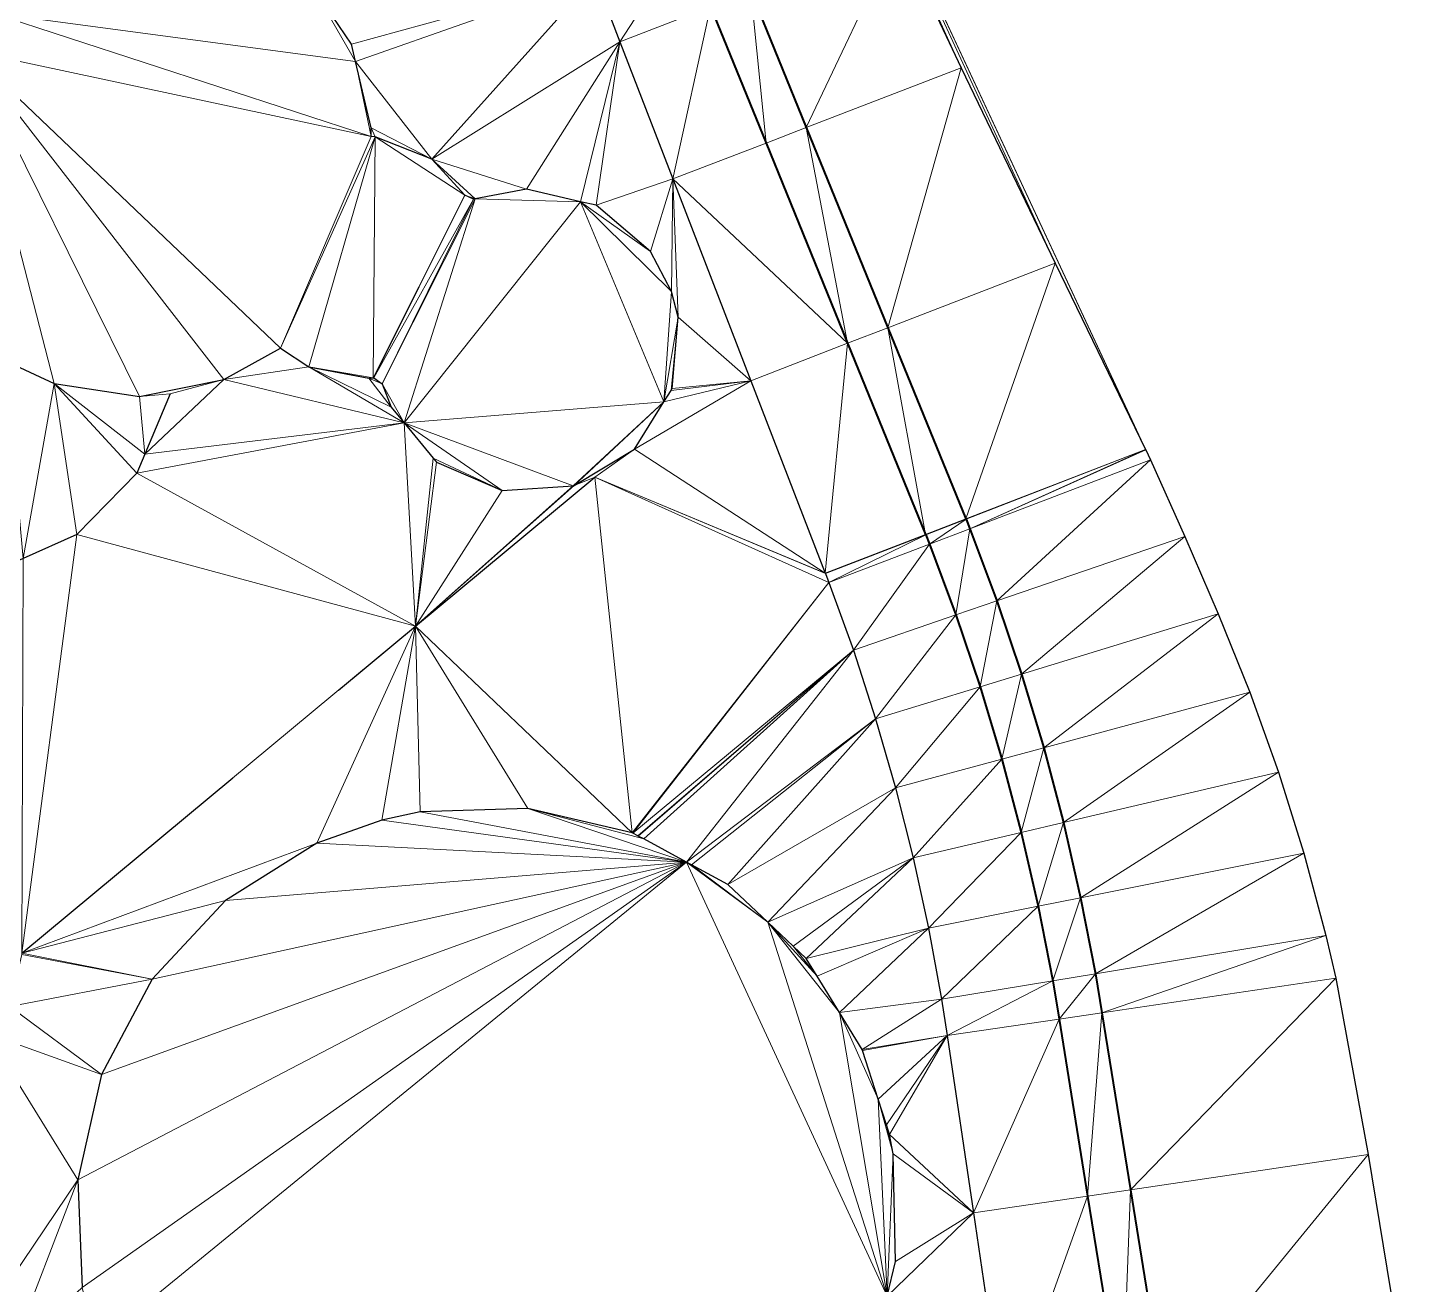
# Model space of a CAD drawing. Header units: metres. Extents: x 246428 to 246884, y 7418966 to 7419490.
# Drawn here: x 246850.67 to 246882.47, y 7419417.67 to 7419446.74 of the extents above; entities that cross this region are included whole.
import ezdxf

# ---------------------------------------------------------------- set-up
doc = ezdxf.new("R2010")
doc.units = ezdxf.units.M
doc.linetypes.add('blank name', pattern=[0])
doc.linetypes.add('HIDDEN', pattern=[9.525, 6.35, -3.175])
doc.layers.add('_12D_UNMAPPED', color=7, linetype='Continuous')
for name, color, linetype, lineweight in [('BATTER', 250, 'HIDDEN', 25), ('DRAINAGE_SWALE', 7, 'CHANNEL_DASHDOT_X4', 40), ('GRADELINES', 250, 'HIDDEN', 25)]:
    doc.layers.add(name, color=color, linetype=linetype, lineweight=lineweight)
doc.styles.get("Standard").update_dxf_attribs({"font": 'romans.shx', "width": 0.65})
doc.linetypes.add('CHANNEL_DASHDOT_X4', pattern='A,6,-1,1,-1,0.004,[">",Standard,S=4,R=0,X=0,Y=-1.7144],0.004,1,-1,6,-1,1,-1', length=20.008)

msp = doc.modelspace()

# ---------------------------------------------------------------- linework, layer by layer
at = {"layer": '_12D_UNMAPPED', "color": 3, "linetype": 'blank name', "lineweight": 0}
for points in [[(246872.248, 7419445.808, 36.779), (246870.789, 7419448.89, 36.715), (246866.062, 7419459.409, 36.563)], [(246874.424, 7419441.288, 36.882), (246872.248, 7419445.808, 36.779), (246866.062, 7419459.409, 36.563)], [(246876.513, 7419436.982, 36.983), (246874.424, 7419441.288, 36.882), (246866.062, 7419459.409, 36.563)], [(246876.518, 7419436.972, 36.983), (246876.513, 7419436.982, 36.983), (246866.062, 7419459.409, 36.563)], [(246876.627, 7419436.74, 36.989), (246876.518, 7419436.972, 36.983), (246866.062, 7419459.409, 36.563)], [(246868.671, 7419444.426, 35.821), (246867.388, 7419447.576, 35.804), (246870.789, 7419448.89, 36.715)], [(246868.671, 7419444.426, 35.821), (246870.789, 7419448.89, 36.715), (246872.248, 7419445.808, 36.779)], [(246864.363, 7419446.407, 36.385), (246863.786, 7419447.899, 36.368), (246865.848, 7419448.696, 35.816)], [(246864.363, 7419446.407, 36.385), (246865.848, 7419448.696, 35.816), (246866.455, 7419447.216, 35.824)], [(246863.786, 7419447.899, 36.368), (246858.155, 7419446.351, 36.306), (246857.241, 7419447.706, 36.288)], [(246863.786, 7419447.899, 36.368), (246858.248, 7419445.955, 36.309), (246858.155, 7419446.351, 36.306)], [(246863.786, 7419447.899, 36.368), (246860.017, 7419443.691, 36.352), (246858.248, 7419445.955, 36.309)], [(246863.786, 7419447.899, 36.368), (246864.363, 7419446.407, 36.385), (246860.017, 7419443.691, 36.352)], [(246858.248, 7419445.955, 36.309), (246849.856, 7419447.068, 36.206), (246857.241, 7419447.706, 36.288)], [(246858.155, 7419446.351, 36.306), (246858.248, 7419445.955, 36.309), (246857.241, 7419447.706, 36.288)], [(246867.739, 7419444.066, 35.841), (246866.455, 7419447.216, 35.824), (246867.388, 7419447.576, 35.804)], [(246867.739, 7419444.066, 35.841), (246867.388, 7419447.576, 35.804), (246868.671, 7419444.426, 35.821)], [(246865.588, 7419443.235, 36.417), (246864.363, 7419446.407, 36.385), (246866.455, 7419447.216, 35.824)], [(246865.588, 7419443.235, 36.417), (246866.455, 7419447.216, 35.824), (246867.739, 7419444.066, 35.841)], [(246849.298, 7419446.203, 36.209), (246849.856, 7419447.068, 36.206), (246858.615, 7419444.216, 36.331)], [(246858.615, 7419444.216, 36.331), (246849.856, 7419447.068, 36.206), (246858.248, 7419445.955, 36.309)], [(246864.363, 7419446.407, 36.385), (246862.201, 7419442.998, 36.383), (246860.017, 7419443.691, 36.352)], [(246864.363, 7419446.407, 36.385), (246863.454, 7419442.708, 36.399), (246862.201, 7419442.998, 36.383)], [(246864.363, 7419446.407, 36.385), (246863.81, 7419442.626, 36.403), (246863.454, 7419442.708, 36.399)], [(246864.363, 7419446.407, 36.385), (246865.588, 7419443.235, 36.417), (246863.81, 7419442.626, 36.403)], [(246853.255, 7419438.202, 36.326), (246851.288, 7419438.503, 36.304), (246849.298, 7419446.203, 36.209)], [(246851.288, 7419438.503, 36.304), (246850.159, 7419439.029, 36.29), (246849.298, 7419446.203, 36.209)], [(246856.517, 7419439.323, 36.351), (246855.205, 7419438.596, 36.343), (246849.298, 7419446.203, 36.209)], [(246855.205, 7419438.596, 36.343), (246853.255, 7419438.202, 36.326), (246849.298, 7419446.203, 36.209)], [(246856.517, 7419439.323, 36.351), (246849.298, 7419446.203, 36.209), (246858.615, 7419444.216, 36.331)], [(246860.017, 7419443.691, 36.352), (246858.609, 7419444.415, 36.329), (246858.248, 7419445.955, 36.309)], [(246858.609, 7419444.415, 36.329), (246858.615, 7419444.216, 36.331), (246858.248, 7419445.955, 36.309)], [(246870.558, 7419439.795, 35.846), (246868.671, 7419444.426, 35.821), (246872.248, 7419445.808, 36.779)], [(246870.558, 7419439.795, 35.846), (246872.248, 7419445.808, 36.779), (246874.424, 7419441.288, 36.882)], [(246858.702, 7419444.207, 36.332), (246858.615, 7419444.216, 36.331), (246858.609, 7419444.415, 36.329)], [(246860.017, 7419443.691, 36.352), (246858.702, 7419444.207, 36.332), (246858.609, 7419444.415, 36.329)], [(246869.626, 7419439.435, 35.866), (246867.739, 7419444.066, 35.841), (246868.671, 7419444.426, 35.821)], [(246870.558, 7419439.795, 35.846), (246869.626, 7419439.435, 35.866), (246868.671, 7419444.426, 35.821)], [(246858.702, 7419444.207, 36.332), (246856.517, 7419439.323, 36.351), (246858.615, 7419444.216, 36.331)], [(246857.168, 7419438.894, 36.361), (246856.517, 7419439.323, 36.351), (246858.702, 7419444.207, 36.332)], [(246858.658, 7419438.638, 36.377), (246857.168, 7419438.894, 36.361), (246858.702, 7419444.207, 36.332)], [(246860.774, 7419442.863, 36.368), (246858.658, 7419438.638, 36.377), (246858.702, 7419444.207, 36.332)], [(246860.017, 7419443.691, 36.352), (246860.774, 7419442.863, 36.368), (246858.702, 7419444.207, 36.332)], [(246865.588, 7419443.235, 36.417), (246867.739, 7419444.066, 35.841), (246869.626, 7419439.435, 35.866)], [(246862.201, 7419442.998, 36.383), (246861.015, 7419442.778, 36.372), (246860.017, 7419443.691, 36.352)], [(246861.015, 7419442.778, 36.372), (246860.774, 7419442.863, 36.368), (246860.017, 7419443.691, 36.352)], [(246865.588, 7419443.235, 36.417), (246865.071, 7419441.56, 36.423), (246863.81, 7419442.626, 36.403)], [(246865.588, 7419443.235, 36.417), (246865.555, 7419440.634, 36.433), (246865.071, 7419441.56, 36.423)], [(246865.588, 7419443.235, 36.417), (246865.705, 7419440.036, 36.439), (246865.555, 7419440.634, 36.433)], [(246865.588, 7419443.235, 36.417), (246867.39, 7419438.571, 36.465), (246865.705, 7419440.036, 36.439)], [(246865.588, 7419443.235, 36.417), (246869.626, 7419439.435, 35.866), (246867.39, 7419438.571, 36.465)], [(246858.675, 7419438.639, 36.377), (246858.658, 7419438.638, 36.377), (246860.774, 7419442.863, 36.368)], [(246860.979, 7419442.768, 36.372), (246858.675, 7419438.639, 36.377), (246860.774, 7419442.863, 36.368)], [(246858.87, 7419438.496, 36.38), (246858.675, 7419438.639, 36.377), (246860.979, 7419442.768, 36.372)], [(246859.376, 7419437.597, 36.391), (246858.87, 7419438.496, 36.38), (246861.015, 7419442.778, 36.372)], [(246861.015, 7419442.778, 36.372), (246858.87, 7419438.496, 36.38), (246860.979, 7419442.768, 36.372)], [(246863.454, 7419442.708, 36.399), (246859.376, 7419437.597, 36.391), (246861.015, 7419442.778, 36.372)], [(246861.015, 7419442.778, 36.372), (246860.979, 7419442.768, 36.372), (246860.774, 7419442.863, 36.368)], [(246862.201, 7419442.998, 36.383), (246863.454, 7419442.708, 36.399), (246861.015, 7419442.778, 36.372)], [(246865.379, 7419438.08, 36.448), (246859.376, 7419437.597, 36.391), (246863.454, 7419442.708, 36.399)], [(246863.81, 7419442.626, 36.403), (246865.071, 7419441.56, 36.423), (246863.454, 7419442.708, 36.399)], [(246865.071, 7419441.56, 36.423), (246865.555, 7419440.634, 36.433), (246863.454, 7419442.708, 36.399)], [(246865.555, 7419440.634, 36.433), (246865.379, 7419438.08, 36.448), (246863.454, 7419442.708, 36.399)], [(246872.358, 7419435.377, 35.87), (246870.558, 7419439.795, 35.846), (246874.424, 7419441.288, 36.882)], [(246876.513, 7419436.982, 36.983), (246872.358, 7419435.377, 35.87), (246874.424, 7419441.288, 36.882)], [(246865.705, 7419440.036, 36.439), (246865.379, 7419438.08, 36.448), (246865.555, 7419440.634, 36.433)], [(246865.545, 7419438.347, 36.448), (246865.379, 7419438.08, 36.448), (246865.705, 7419440.036, 36.439)], [(246865.572, 7419438.39, 36.448), (246865.545, 7419438.347, 36.448), (246865.705, 7419440.036, 36.439)], [(246867.39, 7419438.571, 36.465), (246865.572, 7419438.39, 36.448), (246865.705, 7419440.036, 36.439)], [(246871.426, 7419435.017, 35.89), (246869.626, 7419439.435, 35.866), (246870.558, 7419439.795, 35.846)], [(246871.426, 7419435.017, 35.89), (246870.558, 7419439.795, 35.846), (246872.358, 7419435.377, 35.87)], [(246855.205, 7419438.596, 36.343), (246856.517, 7419439.323, 36.351), (246857.168, 7419438.894, 36.361)], [(246869.108, 7419434.122, 36.511), (246867.39, 7419438.571, 36.465), (246869.626, 7419439.435, 35.866)], [(246869.108, 7419434.122, 36.511), (246869.626, 7419439.435, 35.866), (246871.426, 7419435.017, 35.89)], [(246850.159, 7419439.029, 36.29), (246851.288, 7419438.503, 36.304), (246850.565, 7419434.461, 36.323)], [(246855.205, 7419438.596, 36.343), (246853.968, 7419438.264, 36.333), (246853.255, 7419438.202, 36.326)], [(246853.968, 7419438.264, 36.333), (246855.205, 7419438.596, 36.343), (246853.382, 7419436.868, 36.336)], [(246853.382, 7419436.868, 36.336), (246855.205, 7419438.596, 36.343), (246859.376, 7419437.597, 36.391)], [(246855.205, 7419438.596, 36.343), (246857.168, 7419438.894, 36.361), (246859.376, 7419437.597, 36.391)], [(246857.168, 7419438.894, 36.361), (246858.556, 7419438.63, 36.376), (246859.076, 7419437.962, 36.386)], [(246858.556, 7419438.63, 36.376), (246857.168, 7419438.894, 36.361), (246858.658, 7419438.638, 36.377)], [(246857.168, 7419438.894, 36.361), (246859.076, 7419437.962, 36.386), (246859.376, 7419437.597, 36.391)], [(246858.556, 7419438.63, 36.376), (246858.658, 7419438.638, 36.377), (246858.87, 7419438.496, 36.38)], [(246858.556, 7419438.63, 36.376), (246858.87, 7419438.496, 36.38), (246859.076, 7419437.962, 36.386)], [(246858.658, 7419438.638, 36.377), (246858.675, 7419438.639, 36.377), (246858.87, 7419438.496, 36.38)], [(246851.288, 7419438.503, 36.304), (246851.807, 7419435.011, 36.332), (246850.565, 7419434.461, 36.323)], [(246851.288, 7419438.503, 36.304), (246853.198, 7419436.431, 36.337), (246851.807, 7419435.011, 36.332)], [(246851.288, 7419438.503, 36.304), (246853.255, 7419438.202, 36.326), (246853.382, 7419436.868, 36.336)], [(246851.288, 7419438.503, 36.304), (246853.382, 7419436.868, 36.336), (246853.198, 7419436.431, 36.337)], [(246859.076, 7419437.962, 36.386), (246858.87, 7419438.496, 36.38), (246859.376, 7419437.597, 36.391)], [(246867.39, 7419438.571, 36.465), (246864.701, 7419436.987, 36.448), (246865.379, 7419438.08, 36.448)], [(246867.39, 7419438.571, 36.465), (246869.108, 7419434.122, 36.511), (246864.701, 7419436.987, 36.448)], [(246867.39, 7419438.571, 36.465), (246865.379, 7419438.08, 36.448), (246865.545, 7419438.347, 36.448)], [(246867.39, 7419438.571, 36.465), (246865.545, 7419438.347, 36.448), (246865.572, 7419438.39, 36.448)], [(246853.255, 7419438.202, 36.326), (246853.968, 7419438.264, 36.333), (246853.382, 7419436.868, 36.336)], [(246863.285, 7419436.137, 36.44), (246859.376, 7419437.597, 36.391), (246865.379, 7419438.08, 36.448)], [(246863.307, 7419436.144, 36.44), (246863.285, 7419436.137, 36.44), (246865.379, 7419438.08, 36.448)], [(246863.307, 7419436.144, 36.44), (246865.379, 7419438.08, 36.448), (246864.701, 7419436.987, 36.448)], [(246853.198, 7419436.431, 36.337), (246853.382, 7419436.868, 36.336), (246859.376, 7419437.597, 36.391)], [(246853.198, 7419436.431, 36.337), (246859.376, 7419437.597, 36.391), (246859.637, 7419432.894, 36.424)], [(246860.048, 7419436.778, 36.403), (246859.376, 7419437.597, 36.391), (246861.638, 7419436.029, 36.424)], [(246859.376, 7419437.597, 36.391), (246860.048, 7419436.778, 36.403), (246859.637, 7419432.894, 36.424)], [(246861.638, 7419436.029, 36.424), (246859.376, 7419437.597, 36.391), (246863.285, 7419436.137, 36.44)], [(246860.048, 7419436.778, 36.403), (246860.123, 7419436.686, 36.404), (246859.637, 7419432.894, 36.424)], [(246860.123, 7419436.686, 36.404), (246861.638, 7419436.029, 36.424), (246859.637, 7419432.894, 36.424)], [(246860.123, 7419436.686, 36.404), (246860.048, 7419436.778, 36.403), (246861.638, 7419436.029, 36.424)], [(246863.307, 7419436.144, 36.44), (246864.701, 7419436.987, 36.448), (246863.783, 7419436.34, 36.443)], [(246864.701, 7419436.987, 36.448), (246869.108, 7419434.122, 36.511), (246863.783, 7419436.34, 36.443)], [(246872.362, 7419435.367, 35.87), (246872.358, 7419435.377, 35.87), (246876.513, 7419436.982, 36.983)], [(246872.449, 7419435.148, 35.871), (246872.362, 7419435.367, 35.87), (246876.513, 7419436.982, 36.983)], [(246872.449, 7419435.148, 35.871), (246876.513, 7419436.982, 36.983), (246876.518, 7419436.972, 36.983)], [(246872.449, 7419435.148, 35.871), (246876.518, 7419436.972, 36.983), (246876.627, 7419436.74, 36.989)], [(246873.075, 7419433.478, 35.88), (246872.449, 7419435.148, 35.871), (246876.627, 7419436.74, 36.989)], [(246873.075, 7419433.478, 35.88), (246876.627, 7419436.74, 36.989), (246877.421, 7419434.97, 37.028)], [(246851.807, 7419435.011, 36.332), (246853.198, 7419436.431, 36.337), (246859.637, 7419432.894, 36.424)], [(246859.637, 7419432.894, 36.424), (246863.783, 7419436.34, 36.443), (246864.644, 7419428.112, 36.505)], [(246859.637, 7419432.894, 36.424), (246863.307, 7419436.144, 36.44), (246863.783, 7419436.34, 36.443)], [(246859.637, 7419432.894, 36.424), (246863.285, 7419436.137, 36.44), (246863.307, 7419436.144, 36.44)], [(246861.638, 7419436.029, 36.424), (246863.285, 7419436.137, 36.44), (246859.637, 7419432.894, 36.424)], [(246869.108, 7419434.122, 36.511), (246869.112, 7419434.113, 36.511), (246863.783, 7419436.34, 36.443)], [(246869.112, 7419434.113, 36.511), (246869.191, 7419433.907, 36.513), (246863.783, 7419436.34, 36.443)], [(246863.783, 7419436.34, 36.443), (246869.191, 7419433.907, 36.513), (246864.644, 7419428.112, 36.505)], [(246871.43, 7419435.007, 35.89), (246871.426, 7419435.017, 35.89), (246872.358, 7419435.377, 35.87)], [(246871.43, 7419435.007, 35.89), (246872.358, 7419435.377, 35.87), (246872.362, 7419435.367, 35.87)], [(246871.515, 7419434.792, 35.891), (246871.43, 7419435.007, 35.89), (246872.362, 7419435.367, 35.87)], [(246871.515, 7419434.792, 35.891), (246872.362, 7419435.367, 35.87), (246872.449, 7419435.148, 35.871)], [(246872.129, 7419433.154, 35.9), (246871.515, 7419434.792, 35.891), (246872.449, 7419435.148, 35.871)], [(246872.129, 7419433.154, 35.9), (246872.449, 7419435.148, 35.871), (246873.075, 7419433.478, 35.88)], [(246850.535, 7419425.33, 36.381), (246850.565, 7419434.461, 36.323), (246851.807, 7419435.011, 36.332)], [(246850.535, 7419425.33, 36.381), (246851.807, 7419435.011, 36.332), (246859.637, 7419432.894, 36.424)], [(246869.112, 7419434.113, 36.511), (246869.108, 7419434.122, 36.511), (246871.426, 7419435.017, 35.89)], [(246869.112, 7419434.113, 36.511), (246871.426, 7419435.017, 35.89), (246871.43, 7419435.007, 35.89)], [(246869.191, 7419433.907, 36.513), (246869.112, 7419434.113, 36.511), (246871.43, 7419435.007, 35.89)], [(246869.191, 7419433.907, 36.513), (246871.43, 7419435.007, 35.89), (246871.515, 7419434.792, 35.891)], [(246869.758, 7419432.34, 36.526), (246869.191, 7419433.907, 36.513), (246871.515, 7419434.792, 35.891)], [(246869.758, 7419432.34, 36.526), (246871.515, 7419434.792, 35.891), (246872.129, 7419433.154, 35.9)], [(246873.644, 7419431.788, 35.888), (246873.075, 7419433.478, 35.88), (246877.421, 7419434.97, 37.028)], [(246873.644, 7419431.788, 35.888), (246877.421, 7419434.97, 37.028), (246878.192, 7419433.181, 37.077)], [(246869.191, 7419433.907, 36.513), (246864.663, 7419428.107, 36.505), (246864.644, 7419428.112, 36.505)], [(246869.191, 7419433.907, 36.513), (246869.758, 7419432.34, 36.526), (246864.663, 7419428.107, 36.505)], [(246872.688, 7419431.495, 35.908), (246872.129, 7419433.154, 35.9), (246873.075, 7419433.478, 35.88)], [(246872.688, 7419431.495, 35.908), (246873.075, 7419433.478, 35.88), (246873.644, 7419431.788, 35.888)], [(246874.158, 7419430.079, 35.897), (246873.644, 7419431.788, 35.888), (246878.192, 7419433.181, 37.077)], [(246874.158, 7419430.079, 35.897), (246878.192, 7419433.181, 37.077), (246878.923, 7419431.367, 37.131)], [(246850.535, 7419425.33, 36.381), (246859.637, 7419432.894, 36.424), (246857.36, 7419427.875, 36.433)], [(246859.637, 7419432.894, 36.424), (246858.861, 7419428.41, 36.445), (246857.36, 7419427.875, 36.433)], [(246859.637, 7419432.894, 36.424), (246859.745, 7419428.599, 36.452), (246858.861, 7419428.41, 36.445)], [(246859.637, 7419432.894, 36.424), (246864.644, 7419428.112, 36.505), (246862.237, 7419428.679, 36.477)], [(246859.637, 7419432.894, 36.424), (246862.237, 7419428.679, 36.477), (246859.745, 7419428.599, 36.452)], [(246870.273, 7419430.755, 36.54), (246869.758, 7419432.34, 36.526), (246872.129, 7419433.154, 35.9)], [(246870.273, 7419430.755, 36.54), (246872.129, 7419433.154, 35.9), (246872.688, 7419431.495, 35.908)], [(246869.758, 7419432.34, 36.526), (246864.778, 7419428.045, 36.506), (246864.663, 7419428.107, 36.505)], [(246869.758, 7419432.34, 36.526), (246864.784, 7419428.042, 36.506), (246864.778, 7419428.045, 36.506)], [(246869.758, 7419432.34, 36.526), (246864.912, 7419427.973, 36.508), (246864.784, 7419428.042, 36.506)], [(246869.758, 7419432.34, 36.526), (246865.902, 7419427.44, 36.52), (246864.912, 7419427.973, 36.508)], [(246869.758, 7419432.34, 36.526), (246864.912, 7419427.973, 36.508), (246864.912, 7419427.973, 36.508)], [(246865.902, 7419427.44, 36.52), (246869.758, 7419432.34, 36.526), (246870.273, 7419430.755, 36.54)], [(246873.192, 7419429.818, 35.917), (246872.688, 7419431.495, 35.908), (246873.644, 7419431.788, 35.888)], [(246873.192, 7419429.818, 35.917), (246873.644, 7419431.788, 35.888), (246874.158, 7419430.079, 35.897)], [(246870.735, 7419429.153, 36.554), (246870.273, 7419430.755, 36.54), (246872.688, 7419431.495, 35.908)], [(246870.735, 7419429.153, 36.554), (246872.688, 7419431.495, 35.908), (246873.192, 7419429.818, 35.917)], [(246874.614, 7419428.353, 35.906), (246874.158, 7419430.079, 35.897), (246878.923, 7419431.367, 37.131)], [(246874.614, 7419428.353, 35.906), (246878.923, 7419431.367, 37.131), (246879.583, 7419429.52, 37.182)], [(246866.02, 7419427.376, 36.521), (246865.902, 7419427.44, 36.52), (246870.273, 7419430.755, 36.54)], [(246866.857, 7419426.924, 36.532), (246866.02, 7419427.376, 36.521), (246870.273, 7419430.755, 36.54)], [(246866.857, 7419426.924, 36.532), (246870.273, 7419430.755, 36.54), (246870.735, 7419429.153, 36.554)], [(246873.64, 7419428.124, 35.926), (246873.192, 7419429.818, 35.917), (246874.158, 7419430.079, 35.897)], [(246873.64, 7419428.124, 35.926), (246874.158, 7419430.079, 35.897), (246874.614, 7419428.353, 35.906)], [(246871.143, 7419427.538, 36.567), (246870.735, 7419429.153, 36.554), (246873.192, 7419429.818, 35.917)], [(246871.143, 7419427.538, 36.567), (246873.192, 7419429.818, 35.917), (246873.64, 7419428.124, 35.926)], [(246875.012, 7419426.612, 35.915), (246874.614, 7419428.353, 35.906), (246879.583, 7419429.52, 37.182)], [(246875.012, 7419426.612, 35.915), (246879.583, 7419429.52, 37.182), (246880.169, 7419427.643, 37.23)], [(246867.782, 7419426.05, 36.547), (246866.857, 7419426.924, 36.532), (246870.735, 7419429.153, 36.554)], [(246867.782, 7419426.05, 36.547), (246870.735, 7419429.153, 36.554), (246871.143, 7419427.538, 36.567)], [(246858.861, 7419428.41, 36.445), (246865.902, 7419427.44, 36.52), (246857.36, 7419427.875, 36.433)], [(246859.745, 7419428.599, 36.452), (246865.902, 7419427.44, 36.52), (246858.861, 7419428.41, 36.445)], [(246862.237, 7419428.679, 36.477), (246865.902, 7419427.44, 36.52), (246859.745, 7419428.599, 36.452)], [(246864.644, 7419428.112, 36.505), (246864.912, 7419427.973, 36.508), (246862.237, 7419428.679, 36.477)], [(246864.912, 7419427.973, 36.508), (246864.912, 7419427.973, 36.508), (246862.237, 7419428.679, 36.477)], [(246864.912, 7419427.973, 36.508), (246865.902, 7419427.44, 36.52), (246862.237, 7419428.679, 36.477)], [(246864.663, 7419428.107, 36.505), (246864.778, 7419428.045, 36.506), (246864.644, 7419428.112, 36.505)], [(246864.778, 7419428.045, 36.506), (246864.784, 7419428.042, 36.506), (246864.644, 7419428.112, 36.505)], [(246864.784, 7419428.042, 36.506), (246864.912, 7419427.973, 36.508), (246864.644, 7419428.112, 36.505)], [(246871.497, 7419425.909, 36.581), (246871.143, 7419427.538, 36.567), (246873.64, 7419428.124, 35.926)], [(246871.497, 7419425.909, 36.581), (246873.64, 7419428.124, 35.926), (246874.031, 7419426.416, 35.935)], [(246874.031, 7419426.416, 35.935), (246873.64, 7419428.124, 35.926), (246874.614, 7419428.353, 35.906)], [(246874.031, 7419426.416, 35.935), (246874.614, 7419428.353, 35.906), (246875.012, 7419426.612, 35.915)], [(246855.246, 7419426.554, 36.421), (246850.535, 7419425.33, 36.381), (246857.36, 7419427.875, 36.433)], [(246865.902, 7419427.44, 36.52), (246855.246, 7419426.554, 36.421), (246857.36, 7419427.875, 36.433)], [(246868.366, 7419425.497, 36.555), (246867.782, 7419426.05, 36.547), (246871.143, 7419427.538, 36.567)], [(246868.668, 7419425.211, 36.56), (246868.366, 7419425.497, 36.555), (246871.143, 7419427.538, 36.567)], [(246868.668, 7419425.211, 36.56), (246871.143, 7419427.538, 36.567), (246871.497, 7419425.909, 36.581)], [(246875.352, 7419424.858, 35.923), (246875.012, 7419426.612, 35.915), (246880.169, 7419427.643, 37.23)], [(246875.352, 7419424.858, 35.923), (246880.169, 7419427.643, 37.23), (246880.68, 7419425.74, 37.274)], [(246851.931, 7419417.604, 36.445), (246851.831, 7419420.095, 36.428), (246865.902, 7419427.44, 36.52)], [(246851.831, 7419420.095, 36.428), (246852.382, 7419422.526, 36.418), (246865.902, 7419427.44, 36.52)], [(246852.257, 7419416.289, 36.456), (246851.931, 7419417.604, 36.445), (246865.902, 7419427.44, 36.52)], [(246870.54, 7419417.401, 36.629), (246852.257, 7419416.289, 36.456), (246865.902, 7419427.44, 36.52)], [(246852.382, 7419422.526, 36.418), (246853.547, 7419424.729, 36.415), (246865.902, 7419427.44, 36.52)], [(246853.547, 7419424.729, 36.415), (246855.246, 7419426.554, 36.421), (246865.902, 7419427.44, 36.52)], [(246867.782, 7419426.05, 36.547), (246870.54, 7419417.401, 36.629), (246865.902, 7419427.44, 36.52)], [(246866.02, 7419427.376, 36.521), (246867.782, 7419426.05, 36.547), (246865.902, 7419427.44, 36.52)], [(246866.857, 7419426.924, 36.532), (246867.782, 7419426.05, 36.547), (246866.02, 7419427.376, 36.521)], [(246850.535, 7419425.33, 36.381), (246855.246, 7419426.554, 36.421), (246853.547, 7419424.729, 36.415)], [(246874.366, 7419424.695, 35.943), (246874.031, 7419426.416, 35.935), (246875.012, 7419426.612, 35.915)], [(246874.366, 7419424.695, 35.943), (246875.012, 7419426.612, 35.915), (246875.352, 7419424.858, 35.923)], [(246871.796, 7419424.27, 36.595), (246871.497, 7419425.909, 36.581), (246874.031, 7419426.416, 35.935)], [(246871.796, 7419424.27, 36.595), (246874.031, 7419426.416, 35.935), (246874.366, 7419424.695, 35.943)], [(246868.921, 7419424.799, 36.564), (246869.435, 7419423.961, 36.574), (246867.782, 7419426.05, 36.547)], [(246869.435, 7419423.961, 36.574), (246870.54, 7419417.401, 36.629), (246867.782, 7419426.05, 36.547)], [(246868.366, 7419425.497, 36.555), (246868.921, 7419424.799, 36.564), (246867.782, 7419426.05, 36.547)], [(246868.921, 7419424.799, 36.564), (246868.668, 7419425.211, 36.56), (246871.497, 7419425.909, 36.581)], [(246869.435, 7419423.961, 36.574), (246868.921, 7419424.799, 36.564), (246871.497, 7419425.909, 36.581)], [(246869.435, 7419423.961, 36.574), (246871.497, 7419425.909, 36.581), (246871.796, 7419424.27, 36.595)], [(246875.504, 7419423.956, 35.928), (246875.352, 7419424.858, 35.923), (246880.68, 7419425.74, 37.274)], [(246875.504, 7419423.956, 35.928), (246880.68, 7419425.74, 37.274), (246880.912, 7419424.757, 37.295)], [(246850.262, 7419424.103, 36.386), (246850.537, 7419425.305, 36.381), (246853.547, 7419424.729, 36.415)], [(246850.537, 7419425.305, 36.381), (246850.535, 7419425.33, 36.381), (246853.547, 7419424.729, 36.415)], [(246868.668, 7419425.211, 36.56), (246868.921, 7419424.799, 36.564), (246868.366, 7419425.497, 36.555)], [(246852.382, 7419422.526, 36.418), (246850.262, 7419424.103, 36.386), (246853.547, 7419424.729, 36.415)], [(246871.928, 7419423.427, 36.602), (246871.796, 7419424.27, 36.595), (246874.366, 7419424.695, 35.943)], [(246874.514, 7419423.81, 35.948), (246871.928, 7419423.427, 36.602), (246874.366, 7419424.695, 35.943)], [(246874.514, 7419423.81, 35.948), (246874.366, 7419424.695, 35.943), (246875.352, 7419424.858, 35.923)], [(246875.504, 7419423.956, 35.928), (246874.514, 7419423.81, 35.948), (246875.352, 7419424.858, 35.923)], [(246876.163, 7419419.862, 35.949), (246875.504, 7419423.956, 35.928), (246880.912, 7419424.757, 37.295)], [(246881.657, 7419420.675, 37.337), (246876.163, 7419419.862, 35.949), (246880.912, 7419424.757, 37.295)], [(246849.735, 7419423.472, 36.385), (246850.262, 7419424.103, 36.386), (246852.382, 7419422.526, 36.418)], [(246869.96, 7419423.105, 36.585), (246869.435, 7419423.961, 36.574), (246871.796, 7419424.27, 36.595)], [(246870.54, 7419417.401, 36.629), (246869.435, 7419423.961, 36.574), (246870.335, 7419421.954, 36.596)], [(246870.335, 7419421.954, 36.596), (246869.435, 7419423.961, 36.574), (246869.96, 7419423.105, 36.585)], [(246871.928, 7419423.427, 36.602), (246869.96, 7419423.105, 36.585), (246871.796, 7419424.27, 36.595)], [(246875.174, 7419419.715, 35.969), (246874.514, 7419423.81, 35.948), (246875.504, 7419423.956, 35.928)], [(246875.174, 7419419.715, 35.969), (246875.504, 7419423.956, 35.928), (246876.163, 7419419.862, 35.949)], [(246872.536, 7419419.325, 36.635), (246871.928, 7419423.427, 36.602), (246874.514, 7419423.81, 35.948)], [(246872.536, 7419419.325, 36.635), (246874.514, 7419423.81, 35.948), (246875.174, 7419419.715, 35.969)], [(246849.735, 7419423.472, 36.385), (246851.831, 7419420.095, 36.428), (246848.504, 7419415.157, 36.426)], [(246849.735, 7419423.472, 36.385), (246852.382, 7419422.526, 36.418), (246851.831, 7419420.095, 36.428)], [(246871.928, 7419423.427, 36.602), (246869.971, 7419423.086, 36.585), (246869.96, 7419423.105, 36.585)], [(246871.928, 7419423.427, 36.602), (246870.335, 7419421.954, 36.596), (246869.971, 7419423.086, 36.585)], [(246871.928, 7419423.427, 36.602), (246870.525, 7419421.362, 36.602), (246870.335, 7419421.954, 36.596)], [(246871.928, 7419423.427, 36.602), (246870.596, 7419421.14, 36.604), (246870.525, 7419421.362, 36.602)], [(246871.928, 7419423.427, 36.602), (246872.536, 7419419.325, 36.635), (246870.596, 7419421.14, 36.604)], [(246869.971, 7419423.086, 36.585), (246870.335, 7419421.954, 36.596), (246869.96, 7419423.105, 36.585)], [(246870.525, 7419421.362, 36.602), (246870.677, 7419420.695, 36.608), (246870.335, 7419421.954, 36.596)], [(246870.677, 7419420.695, 36.608), (246870.54, 7419417.401, 36.629), (246870.335, 7419421.954, 36.596)], [(246870.596, 7419421.14, 36.604), (246870.677, 7419420.695, 36.608), (246870.525, 7419421.362, 36.602)], [(246872.536, 7419419.325, 36.635), (246870.677, 7419420.695, 36.608), (246870.596, 7419421.14, 36.604)], [(246870.736, 7419418.203, 36.625), (246870.54, 7419417.401, 36.629), (246870.677, 7419420.695, 36.608)], [(246872.536, 7419419.325, 36.635), (246870.736, 7419418.203, 36.625), (246870.677, 7419420.695, 36.608)], [(246876.959, 7419414.925, 35.974), (246876.163, 7419419.862, 35.949), (246881.657, 7419420.675, 37.337)], [(246876.959, 7419414.925, 35.974), (246881.657, 7419420.675, 37.337), (246882.474, 7419415.741, 37.368)], [(246851.831, 7419420.095, 36.428), (246850.281, 7419416.052, 36.438), (246848.504, 7419415.157, 36.426)], [(246851.831, 7419420.095, 36.428), (246851.931, 7419417.604, 36.445), (246850.281, 7419416.052, 36.438)], [(246875.97, 7419414.778, 35.994), (246875.174, 7419419.715, 35.969), (246876.163, 7419419.862, 35.949)], [(246875.97, 7419414.778, 35.994), (246876.163, 7419419.862, 35.949), (246876.959, 7419414.925, 35.974)], [(246873.268, 7419414.378, 36.676), (246872.536, 7419419.325, 36.635), (246875.174, 7419419.715, 35.969)], [(246873.268, 7419414.378, 36.676), (246875.174, 7419419.715, 35.969), (246875.97, 7419414.778, 35.994)], [(246872.536, 7419419.325, 36.635), (246873.268, 7419414.378, 36.676), (246870.54, 7419417.401, 36.629)], [(246872.536, 7419419.325, 36.635), (246870.54, 7419417.401, 36.629), (246870.736, 7419418.203, 36.625)]]:
    msp.add_3dface(points, dxfattribs=at)
at = {"layer": 'BATTER'}
for points in [[(246870.789, 7419448.89, 36.715), (246872.248, 7419445.808, 36.779), (246874.424, 7419441.288, 36.882), (246876.513, 7419436.982, 36.983), (246876.518, 7419436.972, 36.983), (246876.627, 7419436.74, 36.989), (246877.421, 7419434.97, 37.028), (246878.192, 7419433.181, 37.077), (246878.923, 7419431.367, 37.131), (246879.583, 7419429.52, 37.182), (246880.169, 7419427.643, 37.23), (246880.68, 7419425.74, 37.274), (246880.912, 7419424.757, 37.295), (246881.657, 7419420.675, 37.337), (246882.474, 7419415.741, 37.368)], [(246863.786, 7419447.899, 36.368), (246864.363, 7419446.407, 36.385), (246865.588, 7419443.235, 36.417), (246867.39, 7419438.571, 36.465), (246869.108, 7419434.122, 36.511), (246869.112, 7419434.113, 36.511), (246869.191, 7419433.907, 36.513), (246869.758, 7419432.34, 36.526), (246870.273, 7419430.755, 36.54), (246870.735, 7419429.153, 36.554), (246871.143, 7419427.538, 36.567), (246871.497, 7419425.909, 36.581), (246871.796, 7419424.27, 36.595), (246871.928, 7419423.427, 36.602), (246872.536, 7419419.325, 36.635), (246873.268, 7419414.378, 36.676)]]:
    msp.add_polyline3d(points, dxfattribs=at)
at = {"layer": 'DRAINAGE_SWALE'}
for points in [[(246867.388, 7419447.576, 35.804), (246868.671, 7419444.426, 35.821), (246870.558, 7419439.795, 35.846), (246872.358, 7419435.377, 35.87), (246872.362, 7419435.367, 35.87), (246872.449, 7419435.148, 35.871), (246873.075, 7419433.478, 35.88), (246873.644, 7419431.788, 35.888), (246874.158, 7419430.079, 35.897), (246874.614, 7419428.353, 35.906), (246875.012, 7419426.612, 35.915), (246875.352, 7419424.858, 35.923), (246875.504, 7419423.956, 35.928), (246876.163, 7419419.862, 35.949), (246876.959, 7419414.925, 35.974)], [(246866.455, 7419447.216, 35.824), (246867.739, 7419444.066, 35.841), (246869.626, 7419439.435, 35.866), (246871.426, 7419435.017, 35.89), (246871.43, 7419435.007, 35.89), (246871.515, 7419434.792, 35.891), (246872.129, 7419433.154, 35.9), (246872.688, 7419431.495, 35.908), (246873.192, 7419429.818, 35.917), (246873.64, 7419428.124, 35.926), (246874.031, 7419426.416, 35.935), (246874.366, 7419424.695, 35.943), (246874.514, 7419423.81, 35.948), (246875.174, 7419419.715, 35.969), (246875.97, 7419414.778, 35.994)]]:
    msp.add_polyline3d(points, dxfattribs=at)
at = {"layer": 'GRADELINES'}
for points in [[(246850.159, 7419439.029, 36.29), (246851.288, 7419438.503, 36.304), (246853.255, 7419438.202, 36.326), (246855.205, 7419438.596, 36.343), (246856.517, 7419439.323, 36.351), (246857.168, 7419438.894, 36.361), (246858.556, 7419438.63, 36.376), (246858.658, 7419438.638, 36.377), (246858.675, 7419438.639, 36.377), (246858.87, 7419438.496, 36.38), (246859.076, 7419437.962, 36.386), (246859.376, 7419437.597, 36.391), (246860.048, 7419436.778, 36.403), (246860.123, 7419436.686, 36.404), (246861.638, 7419436.029, 36.424), (246863.285, 7419436.137, 36.44), (246863.307, 7419436.144, 36.44), (246864.701, 7419436.987, 36.448), (246865.379, 7419438.08, 36.448), (246865.545, 7419438.347, 36.448), (246865.572, 7419438.39, 36.448), (246865.705, 7419440.036, 36.439), (246865.555, 7419440.634, 36.433), (246865.071, 7419441.56, 36.423), (246863.81, 7419442.626, 36.403), (246863.454, 7419442.708, 36.399), (246862.201, 7419442.998, 36.383), (246861.015, 7419442.778, 36.372), (246860.979, 7419442.768, 36.372), (246860.774, 7419442.863, 36.368), (246860.017, 7419443.691, 36.352), (246858.702, 7419444.207, 36.332), (246858.615, 7419444.216, 36.331), (246858.609, 7419444.415, 36.329), (246858.248, 7419445.955, 36.309), (246858.155, 7419446.351, 36.306), (246857.241, 7419447.706, 36.288)], [(246853.968, 7419438.264, 36.333), (246853.382, 7419436.868, 36.336), (246853.198, 7419436.431, 36.337), (246851.807, 7419435.011, 36.332), (246850.565, 7419434.461, 36.323), (246849.989, 7419434.206, 36.319), (246849.393, 7419434.175, 36.313), (246848.141, 7419434.11, 36.301)], [(246850.535, 7419425.33, 36.381), (246859.637, 7419432.894, 36.424), (246863.783, 7419436.34, 36.443)], [(246870.54, 7419417.401, 36.629), (246870.736, 7419418.203, 36.625), (246870.677, 7419420.695, 36.608), (246870.596, 7419421.14, 36.604), (246870.525, 7419421.362, 36.602), (246870.335, 7419421.954, 36.596), (246869.971, 7419423.086, 36.585), (246869.96, 7419423.105, 36.585), (246869.435, 7419423.961, 36.574), (246868.921, 7419424.799, 36.564), (246868.668, 7419425.211, 36.56), (246868.366, 7419425.497, 36.555), (246867.782, 7419426.05, 36.547), (246866.857, 7419426.924, 36.532), (246866.02, 7419427.376, 36.521), (246865.902, 7419427.44, 36.52), (246864.912, 7419427.973, 36.508), (246864.912, 7419427.973, 36.508), (246864.784, 7419428.042, 36.506), (246864.778, 7419428.045, 36.506), (246864.663, 7419428.107, 36.505), (246864.644, 7419428.112, 36.505), (246862.237, 7419428.679, 36.477), (246859.745, 7419428.599, 36.452), (246858.861, 7419428.41, 36.445), (246857.36, 7419427.875, 36.433), (246855.246, 7419426.554, 36.421), (246853.547, 7419424.729, 36.415), (246852.382, 7419422.526, 36.418), (246851.831, 7419420.095, 36.428), (246851.931, 7419417.604, 36.445)]]:
    msp.add_polyline3d(points, dxfattribs=at)

doc.saveas('drawing.dxf')
